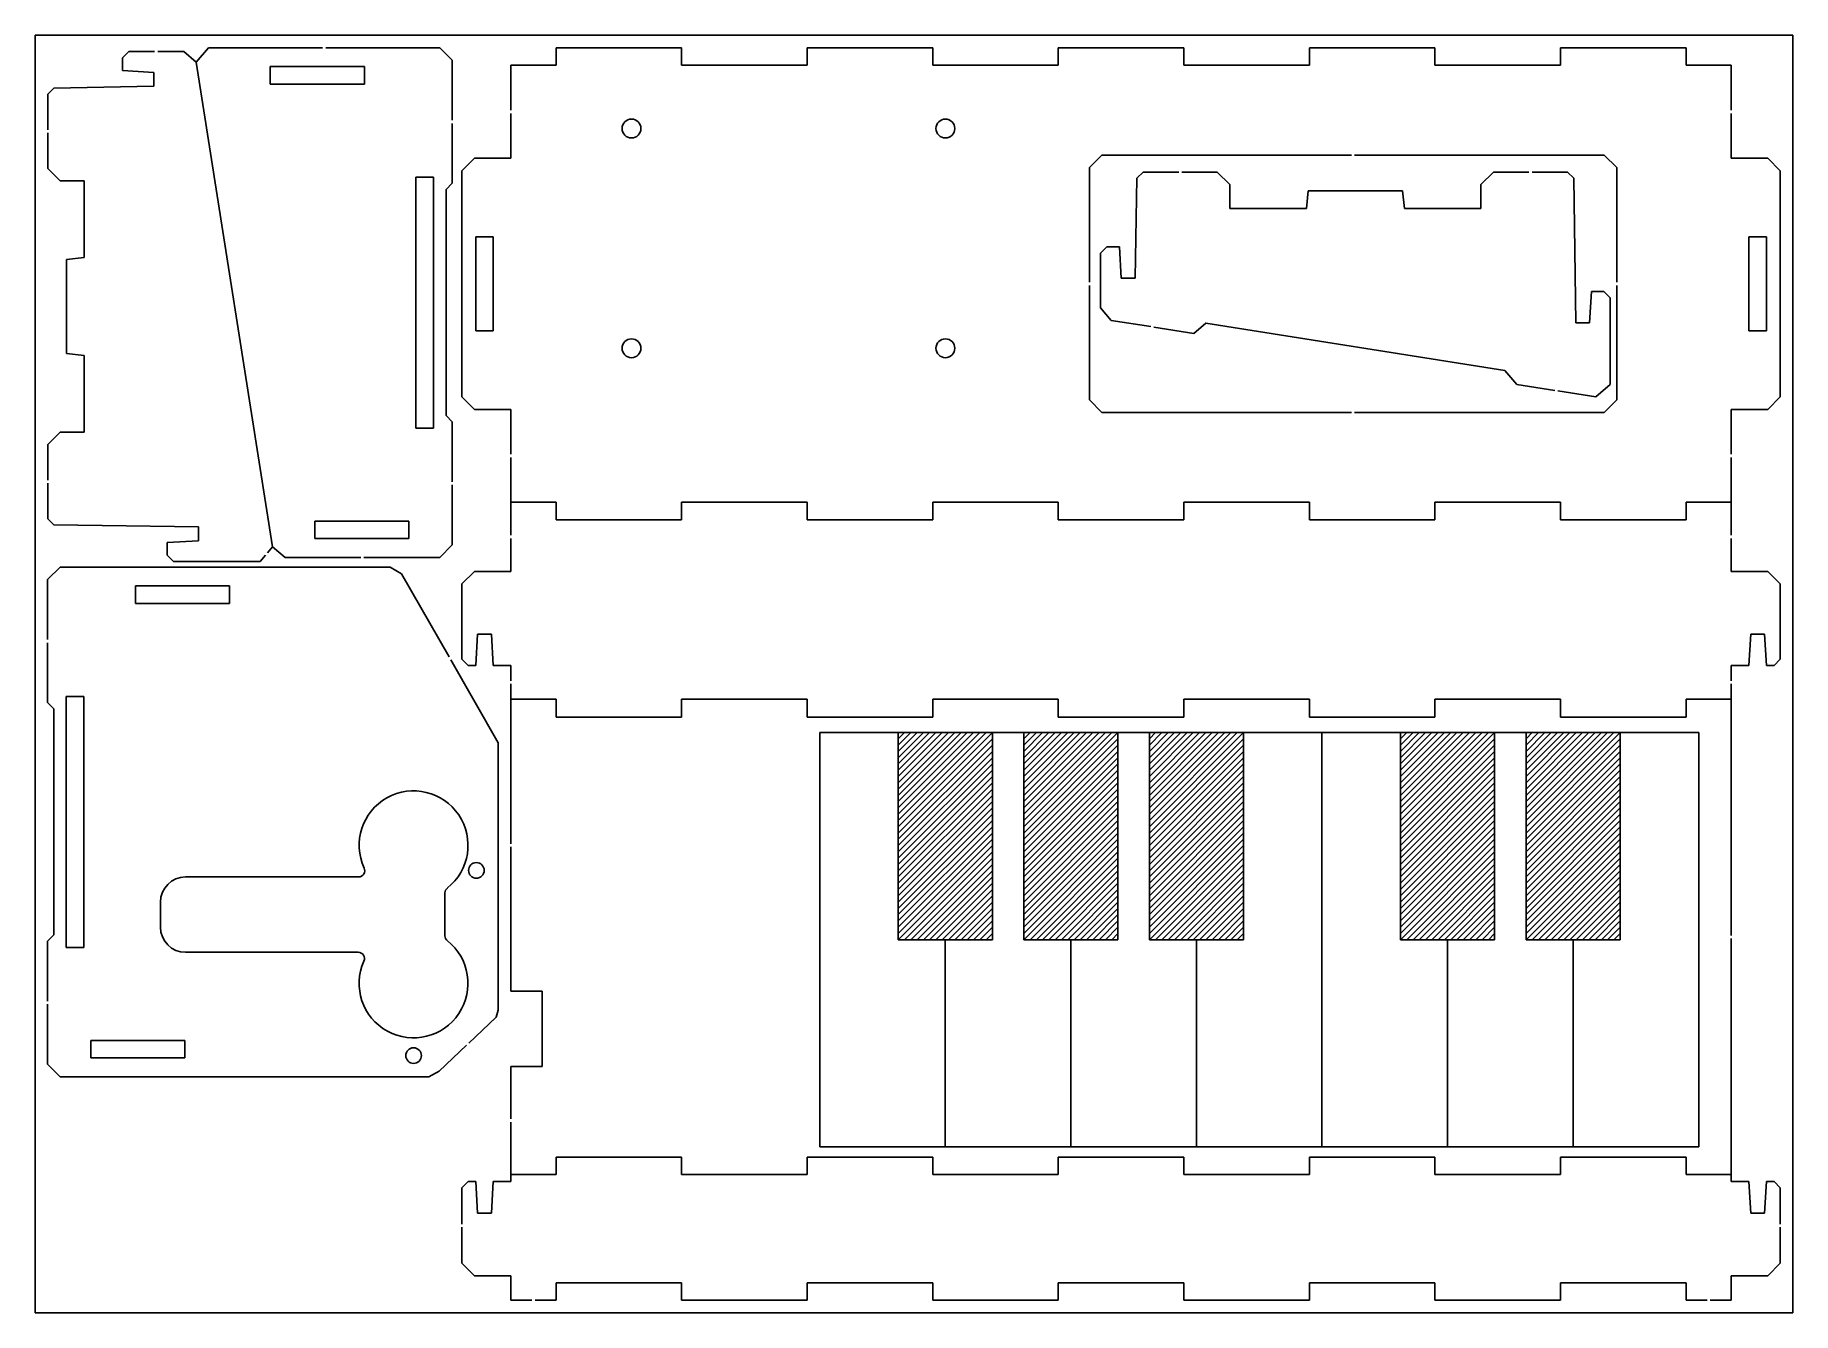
# Model space of a CAD drawing. Header units: millimetres. Extents: x 255 to 535, y -388 to -185.
import ezdxf

# ---------------------------------------------------------------- set-up
doc = ezdxf.new("R2010")
doc.units = ezdxf.units.MM
doc.header["$MEASUREMENT"] = 0
for name, color, linetype, true_color in [('Make2D$可见线$曲线', 18, 'Continuous', 0x000000), ('分件', 18, 'Continuous', 0x000000), ('刻线', 1, 'Continuous', 0xff0000)]:
    doc.layers.add(name, color=color, linetype=linetype, true_color=true_color)

msp = doc.modelspace()

# ---------------------------------------------------------------- linework, layer by layer
at = {"layer": 'Make2D$可见线$曲线', "color": 18, "lineweight": -3, "true_color": 0x000000}
for p, q in [((269.98, -187.21), (268.98, -188.21)), ((274.11, -187.21), (269.98, -187.21)), ((278.74, -187.21), (274.61, -187.21)), ((280.71, -188.9), (278.74, -187.21)), ((282.69, -186.59), (280.71, -188.9)), ((300.86, -186.59), (282.69, -186.59)), ((319.53, -186.59), (301.36, -186.59)), ((321.53, -188.59), (319.53, -186.59)), ((338.06, -189.39), (338.06, -186.59)), ((338.06, -186.59), (358.06, -186.59)), ((358.06, -189.39), (358.06, -186.59)), ((378.06, -189.39), (378.06, -186.59)), ((378.06, -186.59), (398.06, -186.59)), ((398.06, -189.39), (398.06, -186.59)), ((418.06, -189.39), (418.06, -186.59)), ((418.06, -186.59), (438.06, -186.59)), ((438.06, -189.39), (438.06, -186.59)), ((458.06, -189.39), (458.06, -186.59)), ((458.06, -186.59), (478.06, -186.59)), ((478.06, -189.39), (478.06, -186.59)), ((498.06, -189.39), (498.06, -186.59)), ((498.06, -186.59), (518.06, -186.59)), ((518.06, -189.39), (518.06, -186.59)), ((268.98, -188.21), (268.98, -190.21)), ((268.98, -190.21), (273.98, -190.51)), ((292.9, -266.1), (280.71, -188.9)), ((292.52, -192.39), (292.52, -189.59)), ((292.52, -189.59), (307.52, -189.59)), ((307.52, -189.59), (307.52, -192.39)), ((321.53, -198.14), (321.53, -188.59)), ((330.86, -189.39), (330.86, -196.54)), ((330.86, -189.39), (338.06, -189.39)), ((358.06, -189.39), (378.06, -189.39)), ((398.06, -189.39), (418.06, -189.39)), ((438.06, -189.39), (458.06, -189.39)), ((478.06, -189.39), (498.06, -189.39)), ((518.06, -189.39), (525.26, -189.39)), ((525.26, -189.39), (525.26, -196.54)), ((258.08, -193.01), (257.08, -194.01)), ((273.98, -192.71), (258.08, -193.01)), ((273.98, -190.51), (273.98, -192.71)), ((307.52, -192.39), (292.52, -192.39)), ((257.08, -194.01), (257.08, -199.66)), ((321.53, -208.19), (321.53, -198.64)), ((330.86, -197.04), (330.86, -204.19)), ((525.26, -197.04), (525.26, -204.19)), ((257.08, -200.16), (257.08, -205.81)), ((325.06, -204.19), (323.06, -206.19)), ((325.06, -204.19), (330.86, -204.19)), ((531.06, -204.19), (525.26, -204.19)), ((533.06, -206.19), (531.06, -204.19)), ((257.08, -205.81), (259.08, -207.81)), ((323.06, -242.19), (323.06, -206.19)), ((431.58, -206.39), (430.58, -207.39)), ((437.23, -206.39), (431.58, -206.39)), ((443.38, -206.39), (437.73, -206.39)), ((445.38, -208.39), (443.38, -206.39)), ((487.38, -206.39), (485.38, -208.39)), ((493.03, -206.39), (487.38, -206.39)), ((499.18, -206.39), (493.53, -206.39)), ((500.18, -207.39), (499.18, -206.39)), ((533.06, -206.19), (533.06, -242.19)), ((259.08, -207.81), (262.88, -207.81)), ((262.88, -207.81), (262.88, -220.01)), ((315.73, -207.19), (318.53, -207.19)), ((315.73, -247.19), (315.73, -207.19)), ((318.53, -207.19), (318.53, -247.19)), ((320.53, -209.19), (321.53, -208.19)), ((320.53, -245.19), (320.53, -209.19)), ((430.58, -207.39), (430.28, -223.29)), ((445.38, -212.19), (445.38, -208.39)), ((457.88, -209.39), (457.58, -212.19)), ((472.88, -209.39), (457.88, -209.39)), ((473.18, -212.19), (472.88, -209.39)), ((485.38, -208.39), (485.38, -212.19)), ((500.48, -230.41), (500.18, -207.39)), ((457.58, -212.19), (445.38, -212.19)), ((485.38, -212.19), (473.18, -212.19)), ((325.26, -216.69), (328.06, -216.69)), ((325.26, -231.69), (325.26, -216.69)), ((328.06, -216.69), (328.06, -231.69)), ((425.78, -218.29), (424.78, -219.29)), ((427.78, -218.29), (425.78, -218.29)), ((428.08, -223.29), (427.78, -218.29)), ((528.06, -216.69), (530.86, -216.69)), ((528.06, -231.69), (528.06, -216.69)), ((530.86, -216.69), (530.86, -231.69)), ((262.88, -220.01), (260.08, -220.31)), ((260.08, -220.31), (260.08, -235.31)), ((424.78, -219.29), (424.78, -228.04)), ((430.28, -223.29), (428.08, -223.29)), ((502.98, -225.41), (502.68, -230.41)), ((504.98, -225.41), (502.98, -225.41)), ((505.98, -226.41), (504.98, -225.41)), ((505.98, -240.23), (505.98, -226.41)), ((424.78, -228.04), (426.46, -230.02)), ((328.06, -231.69), (325.26, -231.69)), ((426.46, -230.02), (432.81, -231.02)), ((433.3, -231.1), (439.65, -232.1)), ((439.65, -232.1), (441.56, -230.47)), ((441.56, -230.47), (489.19, -237.99)), ((502.68, -230.41), (500.48, -230.41)), ((530.86, -231.69), (528.06, -231.69)), ((260.08, -235.31), (262.88, -235.61)), ((262.88, -235.61), (262.88, -247.81)), ((489.19, -237.99), (491.1, -240.23)), ((491.1, -240.23), (497.14, -241.18)), ((503.66, -242.21), (505.98, -240.23)), ((323.06, -242.19), (325.06, -244.19)), ((497.63, -241.26), (503.66, -242.21)), ((531.06, -244.19), (533.06, -242.19)), ((321.53, -246.19), (320.53, -245.19)), ((321.53, -255.74), (321.53, -246.19)), ((325.06, -244.19), (330.86, -244.19)), ((330.86, -244.19), (330.86, -251.34)), ((525.26, -244.19), (525.26, -251.34)), ((531.06, -244.19), (525.26, -244.19)), ((259.08, -247.81), (257.08, -249.81)), ((262.88, -247.81), (259.08, -247.81)), ((318.53, -247.19), (315.73, -247.19)), ((257.08, -249.81), (257.08, -255.46)), ((330.86, -251.84), (330.86, -258.99)), ((525.26, -251.84), (525.26, -258.99)), ((257.08, -255.96), (257.08, -261.61)), ((321.53, -265.79), (321.53, -256.24)), ((330.86, -258.99), (330.86, -264.24)), ((330.86, -258.99), (338.06, -258.99)), ((338.06, -261.79), (338.06, -258.99)), ((358.06, -258.99), (358.06, -261.79)), ((358.06, -258.99), (378.06, -258.99)), ((378.06, -261.79), (378.06, -258.99)), ((398.06, -258.99), (398.06, -261.79)), ((398.06, -258.99), (418.06, -258.99)), ((418.06, -261.79), (418.06, -258.99)), ((438.06, -258.99), (438.06, -261.79)), ((438.06, -258.99), (458.06, -258.99)), ((458.06, -261.79), (458.06, -258.99)), ((478.06, -258.99), (478.06, -261.79)), ((478.06, -258.99), (498.06, -258.99)), ((498.06, -261.79), (498.06, -258.99)), ((518.06, -258.99), (518.06, -261.79)), ((518.06, -258.99), (525.26, -258.99)), ((525.26, -258.99), (525.26, -264.24)), ((257.08, -261.61), (258.08, -262.61)), ((258.08, -262.61), (281.1, -262.91)), ((281.1, -262.91), (281.1, -265.11)), ((299.63, -261.99), (314.63, -261.99)), ((299.63, -264.79), (299.63, -261.99)), ((314.63, -261.99), (314.63, -264.79)), ((358.06, -261.79), (338.06, -261.79)), ((398.06, -261.79), (378.06, -261.79)), ((438.06, -261.79), (418.06, -261.79)), ((478.06, -261.79), (458.06, -261.79)), ((518.06, -261.79), (498.06, -261.79)), ((281.1, -265.11), (276.1, -265.41)), ((276.1, -265.41), (276.1, -267.41)), ((314.63, -264.79), (299.63, -264.79)), ((319.53, -267.79), (321.53, -265.79)), ((330.86, -264.74), (330.86, -270)), ((525.26, -264.74), (525.26, -270)), ((276.1, -267.41), (277.1, -268.41)), ((277.1, -268.41), (290.92, -268.41)), ((290.92, -268.41), (291.75, -267.44)), ((292.08, -267.06), (292.9, -266.1)), ((292.9, -266.1), (294.88, -267.79)), ((294.88, -267.79), (306.95, -267.79)), ((307.45, -267.79), (319.53, -267.79)), ((257.04, -271.31), (259.04, -269.31)), ((257.04, -280.86), (257.04, -271.31)), ((259.04, -269.31), (311.64, -269.31)), ((311.64, -269.31), (313.42, -270.39)), ((313.42, -270.39), (321.02, -283.63)), ((325.06, -270), (323.06, -272)), ((325.06, -270), (330.86, -270)), ((531.06, -270), (525.26, -270)), ((533.06, -272), (531.06, -270)), ((271.05, -272.31), (271.05, -275.11)), ((286.05, -272.31), (271.05, -272.31)), ((286.05, -275.11), (286.05, -272.31)), ((323.06, -284), (323.06, -272)), ((533.06, -284), (533.06, -272)), ((271.05, -275.11), (286.05, -275.11)), ((257.04, -290.91), (257.04, -281.36)), ((325.26, -285), (325.56, -280)), ((325.56, -280), (327.76, -280)), ((327.76, -280), (328.06, -285)), ((528.06, -285), (528.36, -280)), ((528.36, -280), (530.56, -280)), ((530.56, -280), (530.86, -285)), ((321.27, -284.07), (328.86, -297.31)), ((323.06, -284), (324.06, -285)), ((324.06, -285), (325.26, -285)), ((328.06, -285), (330.86, -285)), ((330.86, -285), (330.86, -287.44)), ((525.26, -285), (525.26, -287.44)), ((528.06, -285), (525.26, -285)), ((532.06, -285), (530.86, -285)), ((532.06, -285), (533.06, -284)), ((330.86, -287.94), (330.86, -290.38)), ((525.26, -287.94), (525.26, -290.38)), ((258.04, -291.91), (257.04, -290.91)), ((260.04, -289.91), (260.04, -329.91)), ((262.84, -289.91), (260.04, -289.91)), ((262.84, -329.91), (262.84, -289.91)), ((330.86, -290.38), (330.86, -313.39)), ((330.86, -290.38), (338.06, -290.38)), ((338.06, -290.38), (338.06, -293.22)), ((358.06, -290.38), (358.06, -293.22)), ((358.06, -290.38), (378.06, -290.38)), ((378.06, -290.38), (378.06, -293.22)), ((398.06, -290.38), (398.06, -293.22)), ((398.06, -290.38), (418.06, -290.38)), ((418.06, -290.38), (418.06, -293.22)), ((438.06, -290.38), (438.06, -293.22)), ((438.06, -290.38), (458.06, -290.38)), ((458.06, -290.38), (458.06, -293.22)), ((478.06, -290.38), (478.06, -293.22)), ((478.06, -290.38), (498.06, -290.38)), ((498.06, -290.38), (498.06, -293.22)), ((518.06, -290.38), (518.06, -293.22)), ((518.06, -290.38), (525.26, -290.38)), ((525.26, -290.38), (525.26, -327.98)), ((258.04, -327.91), (258.04, -291.91)), ((338.06, -293.22), (358.06, -293.22)), ((378.06, -293.22), (398.06, -293.22)), ((418.06, -293.22), (438.06, -293.22)), ((458.06, -293.22), (478.06, -293.22)), ((498.06, -293.22), (518.06, -293.22)), ((328.86, -297.31), (328.86, -339.9)), ((330.86, -313.89), (330.86, -336.89)), ((306.58, -318.68), (279.04, -318.68)), ((320.36, -328.04), (320.36, -321.22)), ((275.04, -322.68), (275.04, -326.68)), ((257.04, -328.91), (258.04, -327.91)), ((257.04, -338.46), (257.04, -328.91)), ((260.04, -329.91), (262.84, -329.91)), ((525.26, -328.48), (525.26, -366.07)), ((279.04, -330.68), (306.53, -330.68)), ((330.86, -336.89), (335.86, -336.89)), ((335.86, -336.89), (335.86, -348.89)), ((257.04, -348.51), (257.04, -338.96)), ((328.53, -341.01), (324.17, -345.14)), ((328.86, -339.9), (328.53, -341.01)), ((278.94, -344.71), (263.94, -344.71)), ((263.94, -344.71), (263.94, -347.51)), ((278.94, -347.51), (278.94, -344.71)), ((323.81, -345.49), (319.46, -349.62)), ((259.04, -350.51), (257.04, -348.51)), ((263.94, -347.51), (278.94, -347.51)), ((319.46, -349.62), (317.79, -350.51)), ((330.86, -348.89), (330.86, -357.23)), ((330.86, -348.89), (335.86, -348.89)), ((317.79, -350.51), (259.04, -350.51)), ((330.86, -357.73), (330.86, -366.07)), ((338.06, -363.31), (358.06, -363.31)), ((338.06, -363.31), (338.06, -366.07)), ((358.06, -363.31), (358.06, -366.07)), ((378.06, -363.31), (398.06, -363.31)), ((378.06, -363.31), (378.06, -366.07)), ((398.06, -363.31), (398.06, -366.07)), ((418.06, -363.31), (438.06, -363.31)), ((418.06, -363.31), (418.06, -366.07)), ((438.06, -363.31), (438.06, -366.07)), ((458.06, -363.31), (478.06, -363.31)), ((458.06, -363.31), (458.06, -366.07)), ((478.06, -363.31), (478.06, -366.07)), ((498.06, -363.31), (518.06, -363.31)), ((498.06, -363.31), (498.06, -366.07)), ((518.06, -363.31), (518.06, -366.07)), ((330.86, -366.07), (330.86, -367.21)), ((330.86, -366.07), (338.06, -366.07)), ((358.06, -366.07), (378.06, -366.07)), ((398.06, -366.07), (418.06, -366.07)), ((438.06, -366.07), (458.06, -366.07)), ((478.06, -366.07), (498.06, -366.07)), ((518.06, -366.07), (525.26, -366.07)), ((525.26, -366.07), (525.26, -367.21)), ((324.06, -367.21), (323.06, -368.21)), ((323.06, -373.96), (323.06, -368.21)), ((324.06, -367.21), (325.26, -367.21)), ((325.56, -372.21), (325.26, -367.21)), ((328.06, -367.21), (327.76, -372.21)), ((328.06, -367.21), (330.86, -367.21)), ((528.06, -367.21), (525.26, -367.21)), ((528.36, -372.21), (528.06, -367.21)), ((530.86, -367.21), (530.56, -372.21)), ((532.06, -367.21), (530.86, -367.21)), ((533.06, -368.21), (532.06, -367.21)), ((533.06, -368.21), (533.06, -373.96)), ((327.76, -372.21), (325.56, -372.21)), ((530.56, -372.21), (528.36, -372.21)), ((323.06, -380.21), (323.06, -374.46)), ((533.06, -374.46), (533.06, -380.21)), ((323.06, -380.21), (325.06, -382.21)), ((531.06, -382.21), (533.06, -380.21)), ((325.06, -382.21), (330.86, -382.21)), ((330.86, -382.21), (330.86, -386.11)), ((338.06, -386.11), (338.06, -383.31)), ((338.06, -383.31), (358.06, -383.31)), ((358.06, -383.31), (358.06, -386.11)), ((378.06, -386.11), (378.06, -383.31)), ((378.06, -383.31), (398.06, -383.31)), ((398.06, -383.31), (398.06, -386.11)), ((418.06, -386.11), (418.06, -383.31)), ((418.06, -383.31), (438.06, -383.31)), ((438.06, -383.31), (438.06, -386.11)), ((458.06, -386.11), (458.06, -383.31)), ((458.06, -383.31), (478.06, -383.31)), ((478.06, -383.31), (478.06, -386.11)), ((498.06, -386.11), (498.06, -383.31)), ((498.06, -383.31), (518.06, -383.31)), ((518.06, -383.31), (518.06, -386.11)), ((531.06, -382.21), (525.26, -382.21)), ((525.26, -382.21), (525.26, -386.11)), ((330.86, -386.11), (334.21, -386.11)), ((334.71, -386.11), (338.06, -386.11)), ((358.06, -386.11), (378.06, -386.11)), ((398.06, -386.11), (418.06, -386.11)), ((438.06, -386.11), (458.06, -386.11)), ((478.06, -386.11), (498.06, -386.11)), ((518.06, -386.11), (521.41, -386.11)), ((521.91, -386.11), (525.26, -386.11))]:
    msp.add_line(p, q, dxfattribs=at)
at = {"layer": 'Make2D$可见线$曲线', "color": 18, "lineweight": -3, "true_color": 0x000000, "extrusion": (0, 0, -1)}
for centre in [(-350.07, -199.46), (-400.07, -199.46), (-350.07, -234.46), (-400.07, -234.46)]:
    msp.add_circle(centre, 1.5, dxfattribs=at)
at = {"layer": 'Make2D$可见线$曲线', "color": 18, "lineweight": -3, "true_color": 0x000000}
for centre in [(325.36, -317.63), (315.36, -347.13)]:
    msp.add_circle(centre, 1.25, dxfattribs=at)
for centre, radius, start, end in [((315.36, -313.63), 8.67, 308.3292, 204.8045), ((279.04, -322.68), 4, 90, 180), ((279.04, -326.68), 4, 180, 270), ((315.36, -335.63), 8.67, 155.9595, 51.6708)]:
    msp.add_arc(centre, radius, start, end, dxfattribs=at)
at = {"layer": 'Make2D$可见线$曲线', "color": 18, "lineweight": -3, "true_color": 0x000000, "extrusion": (0, 0, -1)}
for centre, start, end in [((-306.58, -317.68), 155.1955, 270), ((-321.36, -321.22), 360, 51.6708), ((-321.36, -328.04), 308.3292, 360), ((-306.53, -331.68), 90, 204.0405)]:
    msp.add_arc(centre, 1, start, end, dxfattribs=at)
at = {"layer": '分件'}
for p, q in [((255.08, -184.59), (255.08, -388.11)), ((535.06, -184.59), (255.08, -184.59)), ((535.06, -388.11), (535.06, -184.59)), ((423, -205.69), (425, -203.69)), ((425, -203.69), (464.75, -203.69)), ((465.25, -203.69), (505, -203.69)), ((505, -203.69), (507, -205.69)), ((423, -223.94), (423, -205.69)), ((507, -205.69), (507, -223.94)), ((423, -242.69), (423, -224.44)), ((507, -224.44), (507, -242.69)), ((425, -244.69), (423, -242.69)), ((507, -242.69), (505, -244.69)), ((464.75, -244.69), (425, -244.69)), ((505, -244.69), (465.25, -244.69)), ((255.08, -388.11), (535.06, -388.11))]:
    msp.add_line(p, q, dxfattribs=at)
at = {"layer": '刻线'}
for p, q in [((380.06, -295.68, -20.83), (520.06, -295.68, -20.83)), ((380.06, -295.68, -20.83), (380.06, -361.68, -20.83)), ((392.56, -296.68), (393.56, -295.68)), ((392.56, -297.68), (394.56, -295.68)), ((392.56, -298.68), (395.56, -295.68)), ((392.56, -299.68), (396.56, -295.68)), ((392.56, -300.68), (397.56, -295.68)), ((392.56, -301.68), (398.56, -295.68)), ((392.56, -302.68), (399.56, -295.68)), ((392.56, -303.68), (400.56, -295.68)), ((392.56, -304.68), (401.56, -295.68)), ((392.56, -305.68), (402.56, -295.68)), ((392.56, -306.68), (403.56, -295.68)), ((392.56, -307.68), (404.56, -295.68)), ((392.56, -308.68), (405.56, -295.68)), ((392.56, -309.68), (406.56, -295.68)), ((392.56, -310.68), (407.56, -295.68)), ((392.56, -295.68), (392.56, -328.68)), ((392.56, -311.68), (407.56, -296.68)), ((407.56, -328.68), (407.56, -295.68)), ((412.56, -295.68), (412.56, -328.68)), ((412.56, -310.68), (427.56, -295.68)), ((412.56, -309.68), (426.56, -295.68)), ((412.56, -308.68), (425.56, -295.68)), ((412.56, -307.68), (424.56, -295.68)), ((412.56, -306.68), (423.56, -295.68)), ((412.56, -305.68), (422.56, -295.68)), ((412.56, -304.68), (421.56, -295.68)), ((412.56, -303.68), (420.56, -295.68)), ((412.56, -302.68), (419.56, -295.68)), ((412.56, -301.68), (418.56, -295.68)), ((412.56, -300.68), (417.56, -295.68)), ((412.56, -299.68), (416.56, -295.68)), ((412.56, -298.68), (415.56, -295.68)), ((412.56, -297.68), (414.56, -295.68)), ((412.56, -296.68), (413.56, -295.68)), ((412.56, -311.68), (427.56, -296.68)), ((427.56, -328.68), (427.56, -295.68)), ((432.56, -296.68), (433.56, -295.68)), ((432.56, -297.68), (434.56, -295.68)), ((432.56, -298.68), (435.56, -295.68)), ((432.56, -299.68), (436.56, -295.68)), ((432.56, -300.68), (437.56, -295.68)), ((432.56, -301.68), (438.56, -295.68)), ((432.56, -302.68), (439.56, -295.68)), ((432.56, -303.68), (440.56, -295.68)), ((432.56, -304.68), (441.56, -295.68)), ((432.56, -305.68), (442.56, -295.68)), ((432.56, -306.68), (443.56, -295.68)), ((432.56, -307.68), (444.56, -295.68)), ((432.56, -308.68), (445.56, -295.68)), ((432.56, -309.68), (446.56, -295.68)), ((432.56, -310.68), (447.56, -295.68)), ((432.56, -295.68), (432.56, -328.68)), ((432.56, -311.68), (447.56, -296.68)), ((447.56, -328.68), (447.56, -295.68)), ((460.06, -295.68, -20.83), (460.06, -361.68, -20.83)), ((472.56, -296.68), (473.56, -295.68)), ((472.56, -297.68), (474.56, -295.68)), ((472.56, -298.68), (475.56, -295.68)), ((472.56, -299.68), (476.56, -295.68)), ((472.56, -300.68), (477.56, -295.68)), ((472.56, -301.68), (478.56, -295.68)), ((472.56, -302.68), (479.56, -295.68)), ((472.56, -303.68), (480.56, -295.68)), ((472.56, -304.68), (481.56, -295.68)), ((472.56, -305.68), (482.56, -295.68)), ((472.56, -306.68), (483.56, -295.68)), ((472.56, -307.68), (484.56, -295.68)), ((472.56, -308.68), (485.56, -295.68)), ((472.56, -309.68), (486.56, -295.68)), ((472.56, -310.68), (487.56, -295.68)), ((472.56, -295.68), (472.56, -328.68)), ((472.56, -311.68), (487.56, -296.68)), ((487.56, -328.68), (487.56, -295.68)), ((492.56, -295.68), (492.56, -328.68)), ((492.56, -310.68), (507.56, -295.68)), ((492.56, -309.68), (506.56, -295.68)), ((492.56, -308.68), (505.56, -295.68)), ((492.56, -307.68), (504.56, -295.68)), ((492.56, -306.68), (503.56, -295.68)), ((492.56, -305.68), (502.56, -295.68)), ((492.56, -304.68), (501.56, -295.68)), ((492.56, -303.68), (500.56, -295.68)), ((492.56, -302.68), (499.56, -295.68)), ((492.56, -301.68), (498.56, -295.68)), ((492.56, -300.68), (497.56, -295.68)), ((492.56, -299.68), (496.56, -295.68)), ((492.56, -298.68), (495.56, -295.68)), ((492.56, -297.68), (494.56, -295.68)), ((492.56, -296.68), (493.56, -295.68)), ((492.56, -311.68), (507.56, -296.68)), ((507.56, -328.68), (507.56, -295.68)), ((520.06, -295.68, -20.83), (520.06, -361.68, -20.83)), ((392.56, -312.68), (407.56, -297.68)), ((392.56, -313.68), (407.56, -298.68)), ((412.56, -312.68), (427.56, -297.68)), ((412.56, -313.68), (427.56, -298.68)), ((432.56, -312.68), (447.56, -297.68)), ((432.56, -313.68), (447.56, -298.68)), ((472.56, -312.68), (487.56, -297.68)), ((472.56, -313.68), (487.56, -298.68)), ((492.56, -312.68), (507.56, -297.68)), ((492.56, -313.68), (507.56, -298.68)), ((392.56, -314.68), (407.56, -299.68)), ((392.56, -315.68), (407.56, -300.68)), ((392.56, -316.68), (407.56, -301.68)), ((412.56, -314.68), (427.56, -299.68)), ((412.56, -315.68), (427.56, -300.68)), ((412.56, -316.68), (427.56, -301.68)), ((432.56, -314.68), (447.56, -299.68)), ((432.56, -315.68), (447.56, -300.68)), ((432.56, -316.68), (447.56, -301.68)), ((472.56, -314.68), (487.56, -299.68)), ((472.56, -315.68), (487.56, -300.68)), ((472.56, -316.68), (487.56, -301.68)), ((492.56, -314.68), (507.56, -299.68)), ((492.56, -315.68), (507.56, -300.68)), ((492.56, -316.68), (507.56, -301.68)), ((392.56, -317.68), (407.56, -302.68)), ((392.56, -318.68), (407.56, -303.68)), ((392.56, -319.68), (407.56, -304.68)), ((412.56, -317.68), (427.56, -302.68)), ((412.56, -318.68), (427.56, -303.68)), ((412.56, -319.68), (427.56, -304.68)), ((432.56, -317.68), (447.56, -302.68)), ((432.56, -318.68), (447.56, -303.68)), ((432.56, -319.68), (447.56, -304.68)), ((472.56, -317.68), (487.56, -302.68)), ((472.56, -318.68), (487.56, -303.68)), ((472.56, -319.68), (487.56, -304.68)), ((492.56, -317.68), (507.56, -302.68)), ((492.56, -318.68), (507.56, -303.68)), ((492.56, -319.68), (507.56, -304.68)), ((392.56, -320.68), (407.56, -305.68)), ((392.56, -321.68), (407.56, -306.68)), ((392.56, -322.68), (407.56, -307.68)), ((412.56, -320.68), (427.56, -305.68)), ((412.56, -321.68), (427.56, -306.68)), ((412.56, -322.68), (427.56, -307.68)), ((432.56, -320.68), (447.56, -305.68)), ((432.56, -321.68), (447.56, -306.68)), ((432.56, -322.68), (447.56, -307.68)), ((472.56, -320.68), (487.56, -305.68)), ((472.56, -321.68), (487.56, -306.68)), ((472.56, -322.68), (487.56, -307.68)), ((492.56, -320.68), (507.56, -305.68)), ((492.56, -321.68), (507.56, -306.68)), ((492.56, -322.68), (507.56, -307.68)), ((392.56, -323.68), (407.56, -308.68)), ((392.56, -324.68), (407.56, -309.68)), ((392.56, -325.68), (407.56, -310.68)), ((412.56, -323.68), (427.56, -308.68)), ((412.56, -324.68), (427.56, -309.68)), ((412.56, -325.68), (427.56, -310.68)), ((432.56, -323.68), (447.56, -308.68)), ((432.56, -324.68), (447.56, -309.68)), ((432.56, -325.68), (447.56, -310.68)), ((472.56, -323.68), (487.56, -308.68)), ((472.56, -324.68), (487.56, -309.68)), ((472.56, -325.68), (487.56, -310.68)), ((492.56, -323.68), (507.56, -308.68)), ((492.56, -324.68), (507.56, -309.68)), ((492.56, -325.68), (507.56, -310.68)), ((392.56, -326.68), (407.56, -311.68)), ((392.56, -327.68), (407.56, -312.68)), ((412.56, -326.68), (427.56, -311.68)), ((412.56, -327.68), (427.56, -312.68)), ((432.56, -326.68), (447.56, -311.68)), ((432.56, -327.68), (447.56, -312.68)), ((472.56, -326.68), (487.56, -311.68)), ((472.56, -327.68), (487.56, -312.68)), ((492.56, -326.68), (507.56, -311.68)), ((492.56, -327.68), (507.56, -312.68)), ((392.56, -328.68), (407.56, -313.68)), ((393.56, -328.68), (407.56, -314.68)), ((394.56, -328.68), (407.56, -315.68)), ((412.56, -328.68), (427.56, -313.68)), ((413.56, -328.68), (427.56, -314.68)), ((414.56, -328.68), (427.56, -315.68)), ((432.56, -328.68), (447.56, -313.68)), ((433.56, -328.68), (447.56, -314.68)), ((434.56, -328.68), (447.56, -315.68)), ((472.56, -328.68), (487.56, -313.68)), ((473.56, -328.68), (487.56, -314.68)), ((474.56, -328.68), (487.56, -315.68)), ((492.56, -328.68), (507.56, -313.68)), ((493.56, -328.68), (507.56, -314.68)), ((494.56, -328.68), (507.56, -315.68)), ((395.56, -328.68), (407.56, -316.68)), ((396.56, -328.68), (407.56, -317.68)), ((397.56, -328.68), (407.56, -318.68)), ((415.56, -328.68), (427.56, -316.68)), ((416.56, -328.68), (427.56, -317.68)), ((417.56, -328.68), (427.56, -318.68)), ((435.56, -328.68), (447.56, -316.68)), ((436.56, -328.68), (447.56, -317.68)), ((437.56, -328.68), (447.56, -318.68)), ((475.56, -328.68), (487.56, -316.68)), ((476.56, -328.68), (487.56, -317.68)), ((477.56, -328.68), (487.56, -318.68)), ((495.56, -328.68), (507.56, -316.68)), ((496.56, -328.68), (507.56, -317.68)), ((497.56, -328.68), (507.56, -318.68)), ((398.56, -328.68), (407.56, -319.68)), ((399.56, -328.68), (407.56, -320.68)), ((400.56, -328.68), (407.56, -321.68)), ((418.56, -328.68), (427.56, -319.68)), ((419.56, -328.68), (427.56, -320.68)), ((420.56, -328.68), (427.56, -321.68)), ((438.56, -328.68), (447.56, -319.68)), ((439.56, -328.68), (447.56, -320.68)), ((440.56, -328.68), (447.56, -321.68)), ((478.56, -328.68), (487.56, -319.68)), ((479.56, -328.68), (487.56, -320.68)), ((480.56, -328.68), (487.56, -321.68)), ((498.56, -328.68), (507.56, -319.68)), ((499.56, -328.68), (507.56, -320.68)), ((500.56, -328.68), (507.56, -321.68)), ((401.56, -328.68), (407.56, -322.68)), ((402.56, -328.68), (407.56, -323.68)), ((403.56, -328.68), (407.56, -324.68)), ((421.56, -328.68), (427.56, -322.68)), ((422.56, -328.68), (427.56, -323.68)), ((423.56, -328.68), (427.56, -324.68)), ((441.56, -328.68), (447.56, -322.68)), ((442.56, -328.68), (447.56, -323.68)), ((443.56, -328.68), (447.56, -324.68)), ((481.56, -328.68), (487.56, -322.68)), ((482.56, -328.68), (487.56, -323.68)), ((483.56, -328.68), (487.56, -324.68)), ((501.56, -328.68), (507.56, -322.68)), ((502.56, -328.68), (507.56, -323.68)), ((503.56, -328.68), (507.56, -324.68)), ((404.56, -328.68), (407.56, -325.68)), ((405.56, -328.68), (407.56, -326.68)), ((424.56, -328.68), (427.56, -325.68)), ((425.56, -328.68), (427.56, -326.68)), ((444.56, -328.68), (447.56, -325.68)), ((445.56, -328.68), (447.56, -326.68)), ((484.56, -328.68), (487.56, -325.68)), ((485.56, -328.68), (487.56, -326.68)), ((504.56, -328.68), (507.56, -325.68)), ((505.56, -328.68), (507.56, -326.68)), ((392.56, -328.68), (407.56, -328.68)), ((400.06, -328.68, -20.83), (400.06, -361.68, -20.83)), ((406.56, -328.68), (407.56, -327.68)), ((412.56, -328.68), (427.56, -328.68)), ((420.06, -328.68, -20.83), (420.06, -361.68, -20.83)), ((426.56, -328.68), (427.56, -327.68)), ((432.56, -328.68), (447.56, -328.68)), ((440.06, -328.68, -20.83), (440.06, -361.68, -20.83)), ((446.56, -328.68), (447.56, -327.68)), ((472.56, -328.68), (487.56, -328.68)), ((480.06, -328.68, -20.83), (480.06, -361.68, -20.83)), ((486.56, -328.68), (487.56, -327.68)), ((492.56, -328.68), (507.56, -328.68)), ((500.06, -328.68, -20.83), (500.06, -361.68, -20.83)), ((506.56, -328.68), (507.56, -327.68)), ((380.06, -361.68, -20.83), (520.06, -361.68, -20.83))]:
    msp.add_line(p, q, dxfattribs=at)

doc.saveas('drawing.dxf')
